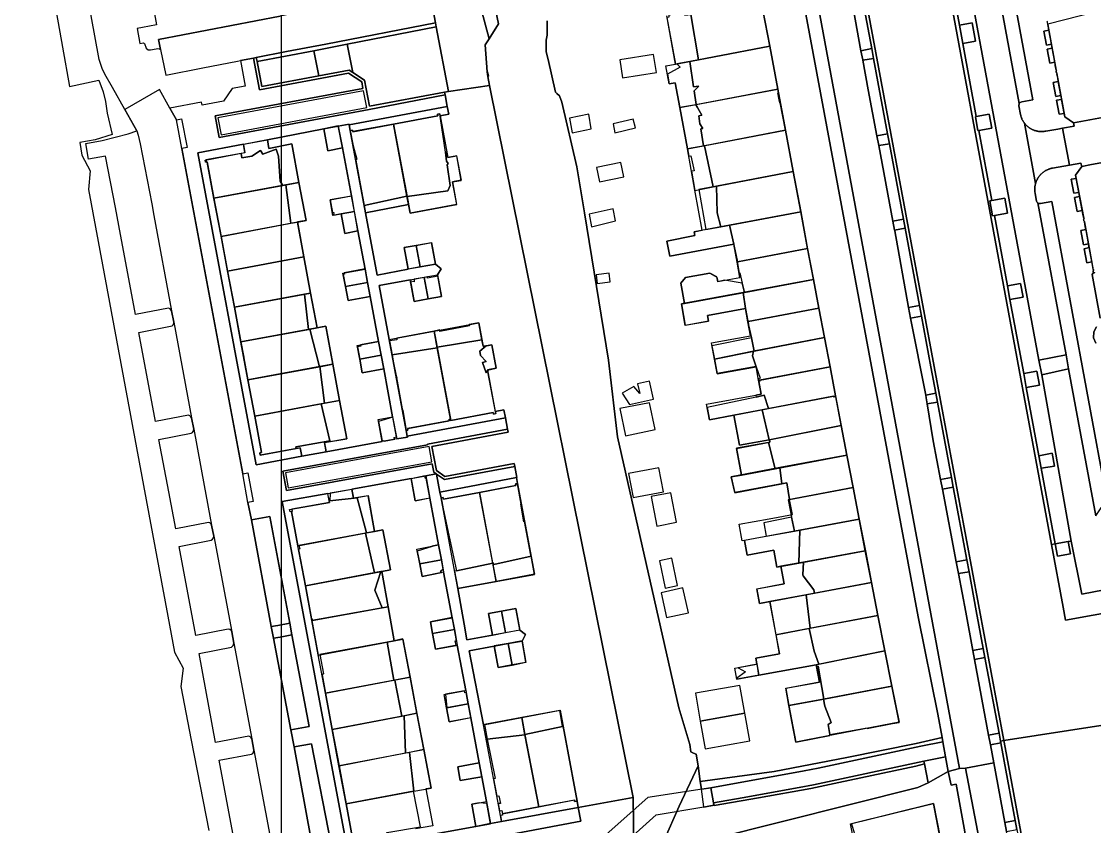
# Model space of a CAD drawing. Header units: metres. Extents: x -62 to 637, y -499 to 559.
# Drawn here: x -35.8 to 112.2, y 35.6 to 146.6 of the extents above; entities that cross this region are included whole.
import ezdxf

# ---------------------------------------------------------------- set-up
doc = ezdxf.new("R2010")
doc.units = ezdxf.units.M

msp = doc.modelspace()

# ---------------------------------------------------------------- linework, layer by layer
at = {"color": 7}
msp.add_lwpolyline([(0, 0), (519, 0), (519, 299), (0, 299)], close=True, dxfattribs=at)
at = {"layer": 'building_2', "color": 1}
for points in [[(55.67, 147.44), (56.48, 147.53), (57.57, 141.28), (67.37, 143.16), (66.12, 149.81), (55.62, 147.81), (55.67, 147.44)], [(56.48, 147.53), (55.67, 147.44), (55.62, 147.81), (53.45, 147.41), (53.48, 147.16), (53.2, 147.12), (54.37, 140.69), (57.57, 141.28), (56.48, 147.53)], [(57.58, 137.66), (56.96, 137), (57.25, 135.12), (68.48, 137.25), (67.37, 143.16), (56.34, 141.06), (56.88, 137.53), (57.58, 137.66)], [(46.7, 141.28), (47.09, 138.78), (51.76, 139.53), (51.36, 142), (46.7, 141.28)], [(56.96, 137), (57.58, 137.66), (56.88, 137.53), (56.34, 141.06), (54.55, 140.72), (55.04, 140.25), (53.26, 139.28), (53.5, 137.97), (54.35, 138.12), (54.98, 134.69), (57.25, 135.12), (56.96, 137)], [(57.44, 134.62), (58.03, 133.66), (57.59, 133.56), (57.75, 132.47), (58.14, 131.81), (57.86, 131.78), (58.22, 129.41), (69.54, 131.56), (68.83, 135.34), (68.75, 135.34), (68.66, 135.75), (68.48, 136.72), (68.57, 136.72), (68.48, 137.25), (57.16, 135.09), (57.41, 134.69), (57.44, 134.62)], [(58.03, 133.66), (57.44, 134.62), (57.41, 134.69), (57.16, 135.09), (54.98, 134.69), (56.02, 129), (58.22, 129.41), (57.86, 131.78), (58.14, 131.81), (57.75, 132.47), (57.59, 133.56), (58.03, 133.66)], [(22.89, 126.81), (23.05, 126.97), (22.82, 127.31), (22.65, 128.53), (21.99, 133.19), (21.87, 133.84), (21.56, 133.78), (21.61, 133.56), (15.51, 132.41), (17.36, 122.41), (22.97, 123.22), (23.29, 123.97), (22.89, 126.81)], [(40.12, 131.22), (42.77, 131.75), (42.44, 133.78), (39.77, 133.25), (40.12, 131.22)], [(8.45, 129.12), (7.88, 132.16), (5.89, 131.78), (6.45, 128.75), (8.45, 129.12)], [(10.41, 127.59), (10.28, 127.44), (11.45, 121.19), (17.34, 122.5), (15.51, 132.41), (9.87, 131.38), (9.83, 131.59), (9.52, 131.53), (9.91, 129.44), (10.41, 127.59)], [(46.03, 131.19), (48.88, 131.88), (48.56, 133.09), (45.77, 132.44), (46.03, 131.19)], [(1.45, 129.69), (-1.69, 129.06), (-1.91, 130.25), (-5.22, 129.62), (-5.03, 128.47), (-5.54, 128.38), (-5.42, 127.75), (-4.07, 127.97), (-2.84, 128.78), (-2.52, 128.28), (-0.7, 128.97), (-0.39, 128), (-0.12, 124.53), (0.24, 123.97), (2.45, 124.38), (1.45, 129.69)], [(58.38, 129.44), (59.59, 123.78), (70.61, 125.88), (69.54, 131.56), (58.38, 129.44)], [(0.24, 123.97), (-0.12, 124.53), (-0.39, 128), (-0.7, 128.97), (-2.52, 128.28), (-2.84, 128.78), (-4.07, 127.97), (-5.42, 127.75), (-5.54, 128.38), (-10.41, 127.47), (-10.31, 127.16), (-10.21, 127.19), (-9.27, 122.19), (0.24, 123.97)], [(56.94, 125.97), (56.58, 125.91), (57.05, 123.28), (59.59, 123.78), (58.38, 129.44), (56.02, 129), (56.2, 127.97), (56.48, 128.03), (56.94, 125.97)], [(24.2, 121.31), (23.61, 124.44), (24.82, 124.66), (24.2, 128.03), (22.99, 127.81), (22.84, 128.56), (22.65, 128.53), (22.82, 127.31), (23.05, 126.97), (22.89, 126.81), (23.29, 123.97), (22.97, 123.22), (17.36, 122.41), (17.78, 120.12), (24.2, 121.31)], [(43.9, 124.47), (47.23, 125.16), (46.82, 127.12), (43.5, 126.44), (43.9, 124.47)], [(60.11, 120.16), (60.62, 118.25), (71.65, 120.34), (70.61, 125.88), (60.02, 123.84), (60.11, 120.16)], [(1.34, 118.75), (2.23, 118.91), (3.44, 119.12), (2.45, 124.38), (0.63, 124.03), (1.34, 118.75)], [(-8.29, 116.94), (1.34, 118.75), (0.63, 124.03), (-9.27, 122.19), (-8.29, 116.94)], [(60.62, 118.25), (60.11, 120.16), (60.02, 123.84), (57.59, 123.41), (58.55, 117.88), (60.62, 118.25)], [(7.26, 120.22), (7.23, 119.84), (10.09, 120.38), (9.68, 122.5), (6.74, 121.97), (7.07, 120.22), (7.26, 120.22)], [(17.34, 122.5), (11.45, 121.19), (11.63, 120.19), (17.56, 121.31), (17.34, 122.5)], [(10.09, 120.38), (8.27, 120.03), (8.77, 117.34), (10.59, 117.69), (10.09, 120.38)], [(42.8, 118.25), (46.09, 119.09), (45.77, 120.75), (42.49, 120), (42.8, 118.25)], [(62.48, 115.59), (62.95, 113.41), (72.6, 115.25), (71.65, 120.34), (61.83, 118.5), (62.42, 115.88), (62.48, 115.59)], [(-7.4, 112.16), (3.12, 114.12), (2.23, 118.91), (-8.29, 116.94), (-7.4, 112.16)], [(61.83, 118.5), (56.94, 117.56), (57.03, 117.06), (53.19, 116.28), (53.61, 114.22), (62.42, 115.88), (61.83, 118.5)], [(18.6, 115.69), (16.97, 115.38), (17.52, 112.44), (19.15, 112.72), (18.6, 115.69)], [(21.27, 113.12), (20.73, 116.06), (18.6, 115.69), (19.15, 112.72), (21.27, 113.12)], [(3.12, 114.12), (-7.4, 112.16), (-6.46, 107.16), (4.05, 109.12), (3.12, 114.12)], [(63.59, 110.5), (63.88, 109.22), (73.41, 110.97), (72.6, 115.25), (62.94, 113.41), (62.95, 113.31), (62.96, 113.25), (62.91, 113.22), (63.15, 111.88), (63.27, 111.91), (63.59, 110.5)], [(8.86, 110.03), (11.91, 110.59), (11.57, 112.44), (8.7, 111.91), (8.73, 111.72), (8.54, 111.69), (8.86, 110.03)], [(18.36, 111.03), (18.34, 110.66), (17.82, 110.78), (18.34, 107.97), (20.27, 108.31), (19.73, 111.28), (18.36, 111.03)], [(22.1, 108.66), (21.59, 111.44), (20.19, 111.19), (20.17, 111.38), (19.73, 111.28), (20.27, 108.31), (22.1, 108.66)], [(45.39, 110.69), (45.22, 111.88), (43.42, 111.62), (43.59, 110.44), (45.39, 110.69)], [(63.88, 109.22), (63.59, 110.5), (61.15, 110.88), (60.2, 110.69), (60.09, 111.34), (59.11, 111.88), (55.75, 111.25), (55.12, 110.5), (55.64, 107.69), (63.88, 109.22)], [(11.91, 110.59), (8.86, 110.03), (9.23, 108.09), (12.27, 108.66), (11.91, 110.59)], [(64.38, 105.19), (74.16, 107.03), (73.41, 110.97), (63.72, 109.19), (64.04, 107), (64.37, 105.28), (64.38, 105.19)], [(-5.56, 102.38), (3.77, 104.12), (3.2, 108.97), (-6.46, 107.16), (-5.56, 102.38)], [(3.77, 104.12), (4.95, 104.34), (4.05, 109.12), (3.2, 108.97), (3.77, 104.12)], [(63.72, 109.19), (55.2, 107.62), (55.73, 104.69), (58.94, 105.25), (58.79, 106.03), (64.04, 107), (63.72, 109.19)], [(64.45, 104.75), (64.84, 102.97), (65.24, 101.09), (74.92, 103), (74.16, 107.03), (64.38, 105.19), (64.45, 104.75)], [(3.94, 104.16), (-5.56, 102.38), (-5.21, 100.5), (-5.13, 100.34), (-5.15, 100.19), (-4.59, 97.16), (5.29, 98.97), (3.94, 104.16)], [(5.29, 98.97), (7.12, 99.31), (6.15, 104.56), (3.94, 104.16), (5.29, 98.97)], [(15.95, 102.91), (15.96, 102.69), (14.94, 102.53), (15.3, 100.62), (21.51, 101.56), (21.08, 103.88), (15.95, 102.91)], [(21.08, 103.88), (21.49, 101.66), (27.69, 102.69), (27.26, 105.03), (25.93, 104.78), (25.98, 104.59), (21.9, 103.84), (21.89, 104.03), (21.08, 103.88)], [(10.83, 100), (13.78, 100.56), (13.43, 102.44), (10.92, 101.97), (10.97, 101.78), (10.52, 101.72), (10.83, 100)], [(21.49, 101.66), (23.38, 91.56), (29.23, 92.66), (29.27, 92.44), (29.59, 92.5), (28.47, 98.5), (28.27, 98.12), (27.76, 99.56), (28.25, 99.69), (27.48, 100.5), (27.39, 101.12), (28.26, 101.84), (27.86, 101.78), (27.69, 102.69), (21.49, 101.66)], [(64.84, 102.97), (59.41, 101.84), (59.74, 100.03), (65.24, 101.09), (64.84, 102.97)], [(66.05, 97.38), (65.81, 97.28), (65.84, 97.09), (75.69, 98.97), (74.92, 103), (65.13, 101.09), (64.99, 100.47), (65.51, 98.97), (66.05, 97.38)], [(15.3, 100.62), (15.46, 99.72), (15.84, 97.69), (15.96, 97.5), (15.88, 97.47), (16.68, 93.16), (16.76, 93), (17.23, 90.19), (17.48, 90.22), (17.45, 90.44), (23.18, 91.53), (23.16, 91.72), (23.35, 91.75), (21.51, 101.56), (15.3, 100.62)], [(28.26, 101.84), (27.39, 101.12), (27.48, 100.5), (28.25, 99.69), (27.76, 99.56), (28.27, 98.12), (28.47, 98.5), (29.66, 98.75), (29.06, 102), (28.26, 101.84)], [(64.99, 100.47), (65.13, 101.09), (59.74, 100.03), (60.11, 98), (65.51, 98.97), (64.99, 100.47)], [(5.97, 93.94), (8.05, 94.31), (7.12, 99.31), (5.34, 99), (5.97, 93.94)], [(13.78, 100.56), (10.83, 100), (11.18, 98.12), (14.14, 98.66), (13.78, 100.56)], [(5.34, 99), (-4.59, 97.16), (-3.65, 92.16), (5.97, 93.94), (5.34, 99)], [(65.98, 97.12), (66.02, 96.97), (65.88, 96.91), (66.19, 95.19), (65.44, 95.03), (65.49, 94.78), (66.62, 95.03), (67.2, 93.19), (76.45, 94.94), (75.69, 98.97), (65.98, 97.12)], [(49.48, 95.28), (48.61, 96.25), (47.02, 95.31), (48.02, 93.78), (51.33, 94.5), (50.78, 96.97), (49.12, 96.59), (49.48, 95.28)], [(65.49, 94.78), (58.74, 93.34), (59.05, 91.66), (62.43, 92.28), (67.2, 93.19), (66.62, 95.03), (65.49, 94.78)], [(76.17, 94.91), (66.34, 93.03), (67.3, 88.91), (77.23, 90.88), (76.48, 94.81), (76.26, 94.78), (76.17, 94.91)], [(2.59, 88.03), (6.72, 88.75), (5.53, 93.84), (-3.65, 92.16), (-2.7, 87.12), (-2.94, 87.09), (-2.88, 86.78), (2.08, 87.69), (2.03, 87.91), (2.59, 88.03)], [(6.72, 88.75), (2.59, 88.03), (2.03, 87.91), (2.08, 87.69), (2.6, 87.78), (2.83, 86.62), (6.18, 87.25), (5.96, 88.5), (9.03, 89.03), (8.05, 94.31), (5.53, 93.84), (6.72, 88.75)], [(46.71, 93.19), (47.47, 89.44), (51.57, 90.31), (50.77, 94), (46.71, 93.19)], [(14.16, 88.81), (14.19, 88.69), (15.65, 88.97), (15.58, 89.19), (15.89, 89.28), (15.38, 92), (13.42, 91.41), (13.91, 88.75), (14.16, 88.81)], [(66.34, 93.03), (62.43, 92.28), (63.19, 88.16), (67.3, 88.91), (66.34, 93.03)], [(68.11, 84.91), (77.99, 86.78), (77.23, 90.88), (67.34, 88.91), (67.4, 88.56), (67.19, 88.53), (68.11, 84.91)], [(63.48, 84.03), (68.11, 84.91), (67.19, 88.53), (62.8, 87.72), (63.48, 84.03)], [(78.86, 82.31), (77.99, 86.78), (68.78, 85.06), (69.05, 82.81), (69.71, 82.94), (70.12, 80.66), (78.86, 82.31)], [(52.1, 85.03), (47.91, 84.25), (48.54, 80.94), (52.73, 81.72), (52.1, 85.03)], [(62.56, 81.59), (69.05, 82.81), (68.78, 85.06), (62.04, 83.78), (62.56, 81.59)], [(20, 83.59), (19.86, 83.59), (19.84, 83.91), (17.91, 83.53), (18.48, 80.47), (20.51, 80.88), (20, 83.59)], [(6.73, 80.47), (10.5, 80.88), (11.76, 76.06), (12.88, 76.25), (12, 81.19), (9.98, 80.84), (9.76, 82.06), (6.77, 81.53), (6.73, 80.47)], [(22.32, 79.38), (24.17, 70.81), (29.18, 71.88), (27.34, 81.62), (22.39, 80.72), (22.34, 80.94), (22.04, 80.88), (22.32, 79.38)], [(29.23, 71.94), (29.33, 71.72), (34.46, 72.84), (34.43, 73), (33.57, 77.62), (33.47, 77.59), (33.04, 80.03), (33.11, 80.03), (32.59, 82.84), (32.32, 82.81), (32.37, 82.59), (27.34, 81.62), (29.16, 71.94), (29.23, 71.94)], [(54.51, 77.53), (53.73, 81.59), (51.04, 81.06), (51.82, 77), (54.51, 77.53)], [(69.92, 80.62), (70.39, 78.25), (70.77, 76.31), (79.71, 77.97), (78.86, 82.31), (69.92, 80.62)], [(10.5, 80.88), (6.73, 80.47), (6.6, 80.44), (6.64, 80.25), (1.47, 79.34), (1.53, 79.03), (1.44, 79), (2.31, 74.28), (11.76, 76.06), (10.5, 80.88)], [(70.39, 78.25), (66.55, 77.47), (66.89, 75.59), (70.77, 76.31), (70.39, 78.25)], [(80.55, 73.59), (79.71, 77.97), (71.53, 76.44), (71.38, 71.91), (80.55, 73.59)], [(2.43, 74.31), (2.55, 73.84), (2.41, 73.78), (3.34, 68.78), (12.87, 70.56), (11.63, 76.03), (2.43, 74.31)], [(12.87, 70.56), (13.87, 70.75), (15.06, 70.97), (14.03, 76.47), (11.63, 76.03), (12.87, 70.56)], [(71.38, 71.91), (71.53, 76.44), (63.89, 75.03), (64.26, 73), (67.92, 73.66), (68.34, 71.34), (71.38, 71.91)], [(20.8, 74.19), (18.76, 73.53), (19.11, 71.78), (22.09, 72.34), (21.7, 74.41), (20.78, 74.25), (20.8, 74.19)], [(29.33, 71.72), (29.23, 71.94), (29.16, 71.94), (29.64, 69.38), (34.93, 70.34), (34.46, 72.84), (29.33, 71.72)], [(53.86, 72.59), (52.16, 72.22), (52.95, 68.44), (54.66, 68.81), (53.86, 72.59)], [(72.05, 72.03), (71.95, 70.28), (71.95, 70.22), (71.98, 70.16), (73.45, 68.22), (73.54, 67.75), (81.41, 69.22), (80.55, 73.59), (72.05, 72.03)], [(19.11, 71.78), (19.45, 70.06), (22.11, 70.59), (21.98, 70.84), (22.33, 71.06), (22.09, 72.34), (19.11, 71.78)], [(24.17, 70.81), (23.91, 70.78), (24.35, 68.41), (29.64, 69.38), (29.18, 71.88), (24.17, 70.81)], [(72.05, 72.03), (68.91, 71.47), (69.35, 69.03), (65.6, 68.31), (65.98, 66.31), (73.54, 67.75), (73.45, 68.22), (71.98, 70.16), (71.95, 70.22), (71.95, 70.28), (72.05, 72.03)], [(13.76, 70.72), (3.34, 68.78), (4.2, 64.22), (4.25, 64.22), (4.29, 64), (13.92, 65.72), (12.93, 68.16), (13.76, 70.72)], [(13.87, 70.75), (13.76, 70.72), (12.93, 68.16), (13.92, 65.72), (14.73, 65.88), (13.87, 70.75)], [(53.15, 64.38), (56.16, 65.03), (55.41, 68.47), (52.4, 67.81), (53.15, 64.38)], [(72.95, 62.91), (82.29, 64.69), (81.41, 69.22), (72.38, 67.53), (72.95, 62.91)], [(68.23, 62.03), (72.95, 62.91), (72.38, 67.53), (67.38, 66.59), (68.23, 62.03)], [(14.73, 65.88), (4.23, 64), (5.12, 59.22), (15.57, 61.19), (14.73, 65.88)], [(30.38, 65.28), (28.58, 64.97), (29.12, 61.97), (30.94, 62.31), (30.38, 65.28)], [(30.94, 62.31), (32.92, 62.69), (32.38, 65.66), (30.38, 65.28), (30.94, 62.31)], [(23.88, 62.75), (23.58, 64.38), (20.59, 63.81), (20.88, 62.19), (23.88, 62.75)], [(73.48, 59.75), (74.14, 57.97), (83.26, 59.78), (82.29, 64.69), (72.8, 62.88), (73.48, 59.75)], [(20.88, 62.19), (21.28, 60.03), (24.14, 60.56), (24.01, 61.16), (24.16, 61.19), (23.88, 62.75), (20.88, 62.19)], [(74.14, 57.97), (73.48, 59.75), (72.8, 62.88), (68.23, 62.03), (68.73, 59.38), (65.46, 58.78), (65.89, 56.44), (73.79, 57.88), (74.14, 57.97)], [(15.55, 55.78), (14.62, 61), (5.32, 59.28), (5.85, 56.62), (5.63, 56.5), (6.1, 53.97), (15.55, 55.78)], [(14.62, 61), (15.55, 55.78), (17.77, 56.19), (16.78, 61.44), (15.57, 61.19), (14.62, 61)], [(29.92, 57.5), (31.85, 57.84), (31.31, 60.81), (29.38, 60.47), (29.92, 57.5)], [(31.85, 57.84), (33.75, 58.22), (33.21, 61.16), (31.31, 60.81), (31.85, 57.84)], [(74.07, 57.69), (74.83, 53.16), (84.21, 54.94), (83.26, 59.78), (73.79, 57.88), (73.84, 57.62), (74.07, 57.69)], [(64.02, 56.91), (62.8, 55.97), (62.82, 55.88), (65.89, 56.44), (65.62, 57.97), (63.04, 57.47), (64.02, 56.91)], [(74.83, 53.16), (74.07, 57.69), (73.84, 57.62), (74.23, 55.5), (69.59, 54.62), (70.02, 52.25), (74.83, 53.16)], [(6.1, 53.97), (7.04, 48.97), (16.62, 50.78), (15.65, 55.78), (6.1, 53.97)], [(16.62, 50.78), (18.71, 51.19), (17.77, 56.19), (15.65, 55.78), (16.62, 50.78)], [(57.12, 53.97), (57.8, 50.12), (63.95, 51.22), (63.24, 55.03), (57.12, 53.97)], [(80.8, 49.19), (80.81, 49.09), (84.3, 49.78), (85.2, 49.94), (84.21, 54.94), (74.8, 53.16), (74.98, 52.19), (75.84, 49.91), (75.41, 49.66), (75.65, 48.28), (80.8, 49.19)], [(25.34, 54.03), (25.28, 54.31), (22.66, 53.84), (22.83, 51.94), (25.8, 52.5), (25.51, 54.06), (25.34, 54.03)], [(25.8, 52.5), (22.8, 51.94), (23.16, 50.03), (26.16, 50.59), (25.8, 52.5)], [(75.65, 48.28), (75.41, 49.66), (75.84, 49.91), (74.98, 52.19), (74.8, 53.16), (70.02, 52.25), (70.95, 47.22), (75.68, 48.12), (75.65, 48.28)], [(7.98, 43.97), (17.15, 45.72), (16.95, 50.84), (7.04, 48.97), (7.98, 43.97)], [(17.15, 45.72), (19.66, 46.19), (18.71, 51.19), (16.95, 50.84), (17.15, 45.72)], [(28.42, 47.62), (33.62, 48.22), (33.17, 50.59), (28.02, 49.66), (28.42, 47.62)], [(33.61, 48.28), (38.78, 49.38), (38.41, 51.59), (33.17, 50.59), (33.61, 48.28)], [(58.48, 46.28), (64.64, 47.41), (63.95, 51.22), (57.8, 50.12), (58.48, 46.28)], [(38.78, 49.38), (33.61, 48.28), (35.51, 38.31), (40.43, 39.25), (40.48, 39.03), (40.8, 39.09), (38.88, 49.41), (38.78, 49.38)], [(30.02, 39.81), (30.23, 38.75), (29.92, 38.75), (30.11, 37.75), (30.42, 37.78), (30.52, 37.34), (35.51, 38.31), (33.62, 48.22), (28.42, 47.62), (29.52, 42.22), (29.28, 42.16), (29.73, 39.75), (30.02, 39.81)], [(18.31, 40.44), (20.66, 40.88), (19.66, 46.19), (17.7, 45.81), (18.31, 40.44)], [(8.96, 38.72), (18.31, 40.44), (17.7, 45.81), (7.98, 43.97), (8.96, 38.72)], [(27.32, 44.34), (24.37, 43.81), (24.7, 41.94), (27.67, 42.44), (27.32, 44.34)], [(14.59, 34.75), (19.23, 35.56), (18.24, 40.44), (8.96, 38.72), (9.84, 33.97), (9.66, 33.91), (9.71, 33.62), (14.63, 34.53), (14.59, 34.75)], [(28.36, 38.75), (27.32, 38.84), (26.31, 38.66), (26.86, 35.59), (28.87, 35.97), (28.36, 38.75)], [(90.09, 34.47), (90.12, 34.53), (90.74, 34.69), (89.95, 38.75), (78.63, 35.97), (80.02, 31.38), (89.04, 33.75), (90.66, 34.03), (90.09, 34.47)]]:
    msp.add_lwpolyline(points, close=True, dxfattribs=at)
for points in [[(112.41, 147.88), (105.71, 146.19), (105.8, 145.66), (106.87, 139.84), (106.92, 139.81), (106.87, 139.72), (106.85, 139.66), (106.88, 139.56), (106.93, 139.47), (107.01, 139.44), (106.97, 139.38), (108.06, 133.41), (109.28, 132.59), (115.47, 133.72)], [(116.59, 127.72), (111.76, 126.84), (110.4, 126.56), (109.56, 125.38), (110.67, 119.44), (110.73, 119.38), (110.67, 119.31), (110.65, 119.22), (110.66, 119.12), (110.73, 119.03), (110.8, 119), (110.77, 118.94), (111.42, 115.38), (111.98, 112.34), (112.05, 112.31), (112, 112.25), (111.97, 112.19), (111.97, 112.09), (111.98, 112.03), (112.03, 111.97), (112.11, 111.94), (112.2, 111.91)]]:
    msp.add_lwpolyline(points, dxfattribs=at)
at = {"layer": 'road_0', "color": 8}
for points in [[(-35.82, 247.93), (-17.19, 146.08), (-19.14, 145.71), (-19.87, 145.57), (-19.5, 143.51), (-18.98, 143.61), (-18.84, 143.52), (-18.64, 142.89), (-18.35, 142.64), (-18.03, 142.63), (-17.23, 142.81), (-16.99, 142.82), (-16.78, 142.79), (-16.65, 142.69), (-16.92, 144.09), (-0.16, 147.31)], [(88.95, 215.39), (103.67, 135.75), (102.14, 135.49), (101.91, 135.39), (101.79, 135.24), (101.74, 134.91), (101.96, 133.73), (101.96, 133.69), (101.98, 133.65), (101.99, 133.61), (101.99, 133.57), (102.02, 133.49), (102.04, 133.41), (102.06, 133.37), (102.07, 133.33), (102.09, 133.29), (102.1, 133.25), (102.12, 133.21), (102.13, 133.17), (102.15, 133.14), (102.16, 133.1), (102.2, 133.02), (102.24, 132.95), (102.26, 132.91), (102.28, 132.87), (102.3, 132.84), (102.32, 132.8), (102.37, 132.73), (102.41, 132.66), (102.44, 132.62), (102.46, 132.59), (102.49, 132.56), (102.51, 132.52), (102.55, 132.48), (102.59, 132.43), (102.62, 132.39), (102.66, 132.34), (102.7, 132.3), (102.74, 132.26), (102.79, 132.22), (102.83, 132.18), (102.87, 132.14), (102.92, 132.1), (102.96, 132.06), (103.01, 132.02), (103.05, 131.99), (103.1, 131.95), (103.15, 131.92), (103.2, 131.89), (103.24, 131.85), (103.32, 131.81), (103.38, 131.77), (103.45, 131.73), (103.51, 131.7), (103.58, 131.67), (103.65, 131.64), (103.72, 131.61), (103.78, 131.58), (103.85, 131.55), (103.92, 131.53), (103.99, 131.51), (104.07, 131.49), (104.14, 131.47), (104.2, 131.46), (104.28, 131.44), (104.35, 131.42), (104.43, 131.41), (104.5, 131.41), (104.57, 131.4), (104.63, 131.39), (104.72, 131.39), (104.8, 131.39), (104.87, 131.39), (104.93, 131.39), (105.02, 131.39), (105.09, 131.4), (105.16, 131.4), (105.22, 131.41), (105.31, 131.42), (105.37, 131.43), (105.46, 131.45), (107.1, 131.73), (107.74, 131.84), (109.35, 132.13), (109.28, 132.58), (108.06, 133.42), (107.98, 133.88), (107.3, 133.76), (106.94, 135.69), (107.62, 135.82), (107.6, 135.95), (107.52, 136.36), (106.84, 136.23), (106.48, 138.17), (107.16, 138.3), (107.08, 138.74), (106.97, 139.36), (107.01, 139.42), (106.93, 139.47), (106.87, 139.55), (106.85, 139.64), (106.87, 139.73), (106.92, 139.81), (106.87, 139.86), (106.75, 140.48), (106.72, 140.64), (106.67, 140.93), (105.99, 140.81), (105.63, 142.74), (106.31, 142.87), (106.23, 143.32), (106.21, 143.42), (105.52, 143.3), (105.16, 145.24), (105.85, 145.36), (105.8, 145.67), (105.76, 145.85), (105.66, 146.45), (105.7, 146.51), (105.59, 146.6)], [(89.3, 181.82), (104.49, 99.88), (108.23, 100.62), (104.36, 121.54), (104.32, 121.57), (104.29, 121.6), (104.25, 121.64), (104.22, 121.68), (104.18, 121.79), (103.97, 122.84), (103.96, 122.93), (103.94, 123.02), (103.94, 123.06), (103.93, 123.1), (103.93, 123.15), (103.93, 123.19), (103.92, 123.23), (103.92, 123.28), (103.92, 123.32), (103.92, 123.37), (103.92, 123.41), (103.92, 123.45), (103.92, 123.5), (103.92, 123.54), (103.92, 123.59), (103.93, 123.63), (103.93, 123.67), (103.93, 123.72), (103.94, 123.76), (103.95, 123.8), (103.95, 123.85), (103.96, 123.89), (103.98, 123.98), (103.99, 124.06), (104, 124.11), (104.01, 124.15), (104.02, 124.19), (104.04, 124.23), (102.51, 132.52), (102.49, 132.56), (102.46, 132.59), (102.44, 132.62), (102.41, 132.66), (102.37, 132.73), (102.32, 132.8), (102.3, 132.84), (102.28, 132.87), (102.26, 132.91), (102.24, 132.95), (102.2, 133.02), (102.16, 133.1), (102.15, 133.14), (102.13, 133.17), (102.12, 133.21), (102.1, 133.25), (102.09, 133.29), (102.07, 133.33), (102.06, 133.37), (102.04, 133.41), (102.02, 133.49), (101.99, 133.57), (101.99, 133.61), (101.98, 133.65), (101.96, 133.69), (101.96, 133.73), (101.74, 134.91), (101.79, 135.24), (93.02, 182.58)], [(90.35, 163.26), (93.54, 146.03), (95.3, 146.38), (95.77, 143.86), (94, 143.52), (95.86, 133.45), (97.64, 133.76), (97.98, 131.85), (96.21, 131.54), (98, 121.87), (99.79, 122.19), (100.17, 120.13), (98.38, 119.81), (100.15, 110.1), (101.97, 110.43), (102.33, 108.56), (100.49, 108.23), (102.41, 98.02), (104.21, 98.36), (104.56, 96.41), (102.75, 96.09), (104.5, 86.7), (106.3, 87.05), (106.63, 85.28), (104.8, 84.98), (106.72, 74.57), (108.55, 74.87), (108.95, 74.94), (104.9, 97.87), (104.49, 99.88), (89.3, 181.82)], [(74.28, 147.47), (93.55, 43.6), (94.37, 43.65), (98.27, 44.36), (97.81, 46.84), (97.56, 48.16), (95.62, 58.6), (95.39, 59.84), (94.4, 65.14), (93.41, 70.45), (93.07, 72.05), (91.2, 82.08), (90.94, 83.41), (89.92, 88.77), (89.09, 93.85), (88.95, 94.67), (88.88, 95.05), (86.78, 105.68), (86.78, 105.68), (86.51, 107.15), (84.62, 117.68), (84.6, 117.78), (84.36, 119.05), (82.4, 129.47), (82.15, 130.79), (80.95, 137.14), (80.23, 141.21), (80.22, 141.25), (79.95, 142.52), (78.92, 148.15)], [(9.14, 32.33), (0.14, 80.37), (6.43, 81.48), (9.76, 82.08), (17.91, 83.54), (19.93, 83.92), (21.37, 84.19), (21.06, 84.41), (20.83, 85.57), (0.71, 81.92), (0.25, 84.59), (20.2, 88.22), (20.2, 88.27), (31.22, 90.36), (31.22, 90.36), (30.95, 91.92), (17.38, 89.4), (17.41, 89.27), (15.94, 89.01), (13.94, 88.65), (6.18, 87.25), (2.83, 86.63), (-3.44, 85.42), (-11.49, 128.46), (-5.22, 129.64), (-1.91, 130.25), (5.89, 131.78), (7.88, 132.15), (9.36, 132.42), (9.38, 132.3), (22.9, 134.84), (22.62, 136.43), (12.15, 134.42), (-8.53, 130.58), (-9.09, 133.53), (11.28, 137.34), (11.13, 138.25), (9.29, 139.42), (-3, 137.12), (-3.84, 141.51), (-5.6, 141.17), (-4.95, 137.65), (-6.77, 137.34), (-7.96, 135.59), (-10.9, 135.02), (-10.99, 135.45), (-15.37, 134.62), (-14.45, 133.01), (-13.74, 133.14), (-12.98, 129.21), (-13.71, 129.05), (-5.31, 84.18), (-4.59, 84.34), (-3.85, 80.39), (-4.58, 80.26), (-4.11, 77.85), (-1.57, 78.31), (1.17, 63.61), (1.47, 62.01), (3.88, 49.38), (1.31, 48.91), (1.77, 46.55), (4.2, 46.97), (6.88, 33.09)], [(4.13, 33.73), (1.77, 46.55), (1.31, 48.91), (-1.06, 61.55), (-1.36, 63.14), (-4.11, 77.85), (-4.58, 80.26), (-5.31, 84.18), (-13.71, 129.05), (-13.71, 129.05), (-14.45, 133.01), (-15.37, 134.62), (-16.79, 137.16), (-21.58, 134.43), (-19.92, 131.48), (-19.7, 130.89), (-19.43, 129.67), (-17.86, 121.41), (-17.57, 119.82), (-15.12, 106.68), (-14.8, 105.1), (-12.35, 91.91), (-12.06, 90.35), (-10.62, 82.61), (-9.59, 77.14), (-9.28, 75.59), (-6.8, 62.41), (-6.51, 60.86), (-4.05, 47.66), (-3.75, 46.09), (-1.29, 32.93)], [(112.94, 105.66), (111.83, 111.67), (112.03, 111.97), (111.99, 112.03), (111.97, 112.1), (111.97, 112.18), (112, 112.25), (112.04, 112.31), (111.99, 112.35), (111.87, 112.98), (111.78, 113.43), (111.09, 113.3), (110.73, 115.24), (111.42, 115.38), (111.42, 115.38), (111.4, 115.5), (111.32, 115.92), (110.64, 115.79), (110.28, 117.73), (110.97, 117.87), (110.88, 118.32), (110.77, 118.93), (110.81, 118.99), (110.72, 119.03), (110.67, 119.11), (110.65, 119.21), (110.67, 119.3), (110.73, 119.37), (110.67, 119.42), (110.57, 119.93), (110.47, 120.51), (109.78, 120.38), (109.42, 122.31), (110.1, 122.45), (110, 122.99), (109.32, 122.87), (108.96, 124.8), (109.64, 124.93), (109.56, 125.37), (110.4, 126.57), (110.29, 127.02), (108.7, 126.73), (106.38, 126.35), (106.33, 126.34), (106.24, 126.32), (106.18, 126.31), (106.1, 126.28), (106.02, 126.26), (105.95, 126.24), (105.9, 126.22), (105.82, 126.19), (105.75, 126.16), (105.68, 126.13), (105.61, 126.1), (105.55, 126.07), (105.48, 126.03), (105.42, 126), (105.37, 125.97), (105.29, 125.92), (105.24, 125.89), (105.17, 125.84), (105.11, 125.79), (105.05, 125.75), (104.99, 125.7), (104.94, 125.65), (104.88, 125.6), (104.83, 125.55), (104.77, 125.5), (104.72, 125.45), (104.67, 125.39), (104.62, 125.33), (104.59, 125.29), (104.53, 125.22), (104.49, 125.16), (104.45, 125.1), (104.41, 125.05), (104.38, 125), (104.35, 124.95), (104.32, 124.9), (104.29, 124.84), (104.26, 124.79), (104.23, 124.74), (104.21, 124.68), (104.18, 124.63), (104.16, 124.57), (104.13, 124.52), (104.11, 124.46), (104.09, 124.41), (104.07, 124.35), (104.05, 124.29), (104.04, 124.23), (104.02, 124.19), (104.01, 124.15), (104, 124.11), (103.99, 124.06), (103.98, 123.98), (103.96, 123.89), (103.95, 123.85), (103.95, 123.8), (103.94, 123.76), (103.93, 123.72), (103.93, 123.67), (103.93, 123.63), (103.92, 123.59), (103.92, 123.54), (103.92, 123.5), (103.92, 123.45), (103.92, 123.41), (103.92, 123.37), (103.92, 123.32), (103.92, 123.28), (103.92, 123.23), (103.93, 123.19), (103.93, 123.15), (103.93, 123.1), (103.94, 123.06), (103.94, 123.02), (103.96, 122.93), (103.97, 122.84), (104.18, 121.79), (104.22, 121.68), (104.25, 121.64), (104.29, 121.6), (104.32, 121.57), (104.36, 121.54), (104.4, 121.51), (104.45, 121.49), (104.49, 121.47), (104.54, 121.46), (104.6, 121.46), (104.67, 121.46), (104.71, 121.46), (106.26, 121.75), (113.87, 80.65)], [(112.19, 111.91), (112.11, 111.93), (112.03, 111.97), (112.03, 111.97), (111.83, 111.67), (112.94, 105.66)], [(112.35, 102.2), (112.03, 102.95), (112.05, 103.76), (112.43, 104.47)], [(112.43, 104.47), (112.05, 103.76), (112.03, 102.95), (112.35, 102.2)], [(112.32, 78.41), (108.59, 98.66), (108.59, 98.66), (104.9, 97.87), (108.95, 74.94), (110.43, 67.63), (116.33, 68.74)], [(116.33, 68.74), (110.43, 67.63), (108.95, 74.94), (108.55, 74.87), (108.85, 73.17), (107.04, 72.86), (106.72, 74.57), (106.22, 74.48), (107.82, 65.82), (108.15, 64.01), (115.77, 65.42)], [(100.66, 10.78), (94.37, 43.65), (94.37, 43.65), (93.55, 43.6), (92, 43.15), (92.37, 41.29), (93.1, 41.44), (100.1, 2.68)], [(30.83, 34.33), (41.33, 36.31), (40.97, 38.19), (30.39, 36.26), (28.87, 35.98), (26.86, 35.6), (18.71, 34.12)]]:
    msp.add_lwpolyline(points, dxfattribs=at)
for points in [[(88.95, 215.39), (86.71, 216.86), (92.69, 184.67), (93.02, 182.58), (101.79, 135.24), (101.91, 135.39), (102.14, 135.49), (103.67, 135.75), (88.95, 215.39)], [(74.28, 147.47), (72.94, 154.8), (72.85, 155.29), (70.99, 155.02), (87.83, 64.5), (90.55, 51.07), (91.14, 47.86), (91.25, 47.28), (91.63, 45.2), (92, 43.15), (93.55, 43.6), (74.28, 147.47)], [(21.28, 146.39), (20.34, 151.28), (5.33, 148.42), (5.25, 148.41), (-0.16, 147.31), (-16.92, 144.09), (-16.65, 142.69), (-15.89, 139.16), (-10.8, 140.17), (-6.01, 141.09), (-5.6, 141.17), (-3.84, 141.51), (-3.44, 141.59), (0.73, 142.4), (6.17, 143.45), (21.28, 146.39)], [(80.4, 148.41), (78.92, 148.15), (79.95, 142.52), (81.43, 142.84), (80.4, 148.41)], [(5.17, 139.06), (9.36, 139.85), (9.87, 139.52), (9.08, 143.44), (4.48, 142.51), (5.17, 139.06)], [(9.87, 139.52), (9.36, 139.85), (5.17, 139.06), (-2.68, 137.58), (-3.33, 141.02), (-3.44, 141.59), (-3.84, 141.51), (-3, 137.12), (9.29, 139.42), (11.13, 138.25), (11.28, 137.34), (-9.09, 133.53), (-8.53, 130.58), (12.15, 134.42), (22.62, 136.43), (22.54, 136.83), (12.16, 134.88), (11.5, 138.46), (9.87, 139.52)], [(81.69, 141.47), (80.23, 141.21), (80.95, 137.14), (82.15, 130.79), (83.62, 131.07), (81.69, 141.47)], [(-8.29, 130.93), (11.79, 134.68), (11.35, 137.02), (-8.72, 133.3), (-8.29, 130.93)], [(109.28, 132.58), (109.35, 132.13), (107.74, 131.84), (108.7, 126.73), (110.29, 127.02), (110.4, 126.57), (111.76, 126.84), (116.59, 127.72), (115.47, 133.72), (110.57, 132.81), (109.28, 132.58)], [(19.72, 111.29), (21.56, 111.62), (22.05, 112.46), (21.27, 113.11), (19.15, 112.72), (17.51, 112.42), (13.23, 111.58), (11.63, 120.18), (9.53, 131.52), (9.38, 132.3), (9.36, 132.42), (7.88, 132.15), (8.44, 129.12), (9.68, 122.51), (10.08, 120.37), (10.59, 117.68), (11.57, 112.42), (11.91, 110.6), (12.27, 108.67), (13.43, 102.44), (13.78, 100.56), (14.14, 98.66), (15.36, 92.07), (15.94, 89.01), (17.41, 89.27), (17.38, 89.4), (17.24, 90.19), (14.9, 102.71), (13.49, 110.15), (17.79, 110.93), (19.72, 111.29)], [(107.74, 131.84), (107.1, 131.73), (105.46, 131.45), (105.37, 131.43), (105.31, 131.42), (105.22, 131.41), (105.16, 131.4), (105.09, 131.4), (105.02, 131.39), (104.93, 131.39), (104.87, 131.39), (104.8, 131.39), (104.72, 131.39), (104.63, 131.39), (104.57, 131.4), (104.5, 131.41), (104.43, 131.41), (104.35, 131.42), (104.28, 131.44), (104.2, 131.46), (104.14, 131.47), (104.07, 131.49), (103.99, 131.51), (103.92, 131.53), (103.85, 131.55), (103.78, 131.58), (103.72, 131.61), (103.65, 131.64), (103.58, 131.67), (103.51, 131.7), (103.45, 131.73), (103.38, 131.77), (103.32, 131.81), (103.24, 131.85), (103.2, 131.89), (103.15, 131.92), (103.1, 131.95), (103.05, 131.99), (103.01, 132.02), (102.96, 132.06), (102.92, 132.1), (102.87, 132.14), (102.83, 132.18), (102.79, 132.22), (102.74, 132.26), (102.7, 132.3), (102.66, 132.34), (102.62, 132.39), (102.59, 132.43), (102.55, 132.48), (102.51, 132.52), (104.04, 124.23), (104.05, 124.29), (104.07, 124.35), (104.09, 124.41), (104.11, 124.46), (104.13, 124.52), (104.16, 124.57), (104.18, 124.63), (104.21, 124.68), (104.23, 124.74), (104.26, 124.79), (104.29, 124.84), (104.32, 124.9), (104.35, 124.95), (104.38, 125), (104.41, 125.05), (104.45, 125.1), (104.49, 125.16), (104.53, 125.22), (104.59, 125.29), (104.62, 125.33), (104.67, 125.39), (104.72, 125.45), (104.77, 125.5), (104.83, 125.55), (104.88, 125.6), (104.94, 125.65), (104.99, 125.7), (105.05, 125.75), (105.11, 125.79), (105.17, 125.84), (105.24, 125.89), (105.29, 125.92), (105.37, 125.97), (105.42, 126), (105.48, 126.03), (105.55, 126.07), (105.61, 126.1), (105.68, 126.13), (105.75, 126.16), (105.82, 126.19), (105.9, 126.22), (105.95, 126.24), (106.02, 126.26), (106.1, 126.28), (106.18, 126.31), (106.24, 126.32), (106.33, 126.34), (106.38, 126.35), (108.7, 126.73), (107.74, 131.84)], [(83.88, 129.7), (82.4, 129.47), (84.36, 119.05), (85.81, 119.33), (83.88, 129.7)], [(104.36, 121.54), (108.23, 100.62), (108.59, 98.66), (112.32, 78.41), (113.87, 80.65), (106.26, 121.75), (104.71, 121.46), (104.67, 121.46), (104.6, 121.46), (104.54, 121.46), (104.49, 121.47), (104.45, 121.49), (104.4, 121.51), (104.36, 121.54)], [(86.05, 118.05), (84.6, 117.78), (84.62, 117.68), (86.51, 107.15), (88.03, 107.42), (86.05, 118.05)], [(88.3, 105.95), (86.78, 105.68), (88.88, 95.05), (90.28, 95.32), (89.61, 98.93), (88.3, 105.95)], [(108.23, 100.62), (104.49, 99.88), (104.9, 97.87), (108.59, 98.66), (108.23, 100.62)], [(90.51, 94.08), (89.09, 93.85), (89.92, 88.77), (90.94, 83.41), (92.44, 83.7), (90.51, 94.08)], [(32.21, 85.22), (32.13, 85.64), (22.59, 83.83), (21.42, 84.64), (20.79, 87.99), (31.29, 89.96), (31.22, 90.36), (20.2, 88.27), (20.2, 88.22), (0.25, 84.59), (0.71, 81.92), (20.83, 85.57), (21.06, 84.41), (21.37, 84.19), (21.43, 84.15), (22.51, 83.41), (32.21, 85.22)], [(0.59, 84.34), (0.97, 82.27), (20.79, 85.87), (20.39, 87.95), (0.59, 84.34)], [(32.43, 83.68), (32.51, 83.7), (32.21, 85.22), (22.51, 83.41), (21.43, 84.15), (21.89, 81.68), (32.43, 83.68)], [(29.38, 60.46), (31.31, 60.81), (33.21, 61.15), (33.7, 62.05), (32.92, 62.67), (30.94, 62.3), (29.12, 61.97), (25.62, 61.32), (25.23, 63.46), (24.35, 68.4), (22.04, 80.89), (21.89, 81.68), (21.43, 84.15), (21.37, 84.19), (19.93, 83.92), (20.5, 80.86), (21.7, 74.42), (22.09, 72.34), (22.4, 70.65), (23.57, 64.37), (23.88, 62.74), (24.28, 60.59), (25.45, 54.35), (25.8, 52.5), (26.15, 50.58), (27.32, 44.34), (27.67, 42.45), (28.31, 39.02), (28.87, 35.98), (30.39, 36.26), (30.23, 37.1), (27.89, 49.62), (25.92, 59.79), (29.38, 60.46)], [(92.69, 82.35), (91.2, 82.08), (93.07, 72.05), (94.55, 72.33), (92.69, 82.35)], [(94.86, 70.68), (93.41, 70.45), (94.4, 65.14), (95.39, 59.84), (96.82, 60.11), (95.86, 65.3), (94.86, 70.68)], [(97.05, 58.87), (95.62, 58.6), (97.56, 48.16), (98.99, 48.45), (97.05, 58.87)], [(88.63, 44.57), (91.63, 45.2), (91.25, 47.28), (88.22, 46.64), (74.06, 43.65), (72.12, 43.25), (59.25, 40.92), (59.63, 38.85), (63.56, 39.54), (71.43, 40.97), (73.39, 41.34), (88.63, 44.57)], [(99.24, 47.13), (97.81, 46.84), (98.27, 44.36), (99.78, 36.14), (101.23, 36.41), (99.71, 44.6), (99.24, 47.13)], [(100.01, 34.9), (99.78, 36.14), (98.27, 44.36), (94.37, 43.65), (100.66, 10.78), (101.26, 8.29), (101.43, 7.94), (105.22, 9.8), (104.68, 11.51), (104.29, 12.9), (103.64, 15.23), (102.18, 23.13), (101.9, 24.69), (100.01, 34.9)], [(42.77, 32.64), (42.82, 32.38), (43.23, 30.3), (43.26, 30.08), (43.96, 30.2), (51.72, 37.2), (58.28, 38.32), (59.67, 38.57), (59.63, 38.85), (59.25, 40.92), (50.57, 39.6), (42.77, 32.64)]]:
    msp.add_lwpolyline(points, close=True, dxfattribs=at)
at = {"layer": 'terrain_0', "color": 8}
for points in [[(67.67, 282.81), (106.22, 74.48), (106.72, 74.57), (104.8, 84.98), (104.5, 86.7), (102.75, 96.09), (102.41, 98.02), (100.49, 108.23), (100.15, 110.1), (98.38, 119.81), (98.11, 119.76), (97.73, 121.82), (98, 121.87), (96.21, 131.54), (96.07, 131.51), (95.73, 133.42), (95.86, 133.45), (94, 143.52), (93.54, 146.03), (90.35, 163.26)], [(80.4, 148.41), (81.43, 142.84), (81.69, 141.47), (83.62, 131.07), (83.88, 129.7), (85.81, 119.33), (86.05, 118.05), (88.03, 107.42), (88.3, 105.95), (89.61, 98.93), (90.28, 95.32), (90.51, 94.08), (92.44, 83.7), (92.69, 82.35), (94.55, 72.33), (94.86, 70.68), (95.86, 65.3), (96.82, 60.11), (97.05, 58.87), (98.99, 48.45), (99.2, 47.35), (99.64, 47.43), (90.05, 99.01), (79.19, 157.37)], [(36.68, 146.63), (36.67, 144.68), (36.55, 143.98), (36.54, 142.39), (36.84, 141.33), (37.84, 136.81), (38, 136.62), (38.4, 136.29), (38.72, 135.43), (40.76, 126.51), (41.85, 120.19), (45.12, 99.88), (46.39, 89.29), (54.82, 51.96), (56.35, 46.9), (56.48, 45.89), (56.85, 45.69), (57.25, 45.58), (57.48, 43.96), (57.79, 41.77), (67.99, 43.16), (78, 45.1), (87.57, 47.04), (91.14, 47.86), (90.55, 51.07), (87.83, 64.5), (70.99, 155.02)], [(66.12, 149.81), (67.37, 143.15), (68.48, 137.25), (69.54, 131.56), (70.61, 125.87), (71.65, 120.35), (72.6, 115.24), (73.41, 110.98), (74.16, 107.03), (74.92, 103), (75.69, 98.97), (76.45, 94.95), (77.22, 90.87), (77.99, 86.79), (78.86, 82.33), (79.71, 77.96), (80.56, 73.59), (81.4, 69.22), (82.29, 64.68), (83.26, 59.78), (84.21, 54.94), (85.2, 49.95), (72.58, 47.54), (70.95, 47.23), (70.42, 50.07), (70.02, 52.25), (69.59, 54.64), (74.23, 55.49), (73.79, 57.89), (65.89, 56.44), (62.82, 55.89), (62.54, 57.39), (65.61, 57.96), (65.46, 58.78), (68.72, 59.38), (68.24, 62.02), (67.38, 66.58), (65.98, 66.32), (65.6, 68.33), (69.35, 69.03), (68.91, 71.46), (68.34, 71.35), (67.92, 73.67), (64.26, 73), (63.89, 75.03), (63.56, 74.97), (63.15, 77.27), (67.3, 78.02), (70.5, 78.6), (70.12, 80.66), (69.71, 82.95), (62.56, 81.61), (62.04, 83.77), (63.48, 84.04), (62.79, 87.7), (67.4, 88.56), (67.34, 88.9), (63.19, 88.15), (62.43, 92.27), (59.05, 91.65), (58.66, 93.81), (66.19, 95.18), (65.84, 97.1), (65.5, 98.99), (60.11, 98.01), (59.74, 100.02), (59.38, 101.98), (59.33, 102.24), (64.73, 103.22), (64.37, 105.17), (64.04, 107), (58.79, 106.04), (58.93, 105.26), (55.73, 104.67), (55.2, 107.62), (55.64, 107.7), (55.12, 110.49), (55.75, 111.26), (59.11, 111.87), (60.08, 111.33), (60.2, 110.7), (63.26, 111.26), (62.87, 113.4), (62.42, 115.87), (53.61, 114.22), (53.19, 116.28), (57.03, 117.05), (56.94, 117.56), (58.06, 117.77), (57.05, 123.29), (56.01, 128.99), (54.98, 134.69), (54.35, 138.12), (53.5, 137.96), (53.05, 140.44), (54.37, 140.68), (53.16, 147.35)], [(18.71, 34.12), (26.86, 35.6), (26.31, 38.67), (28.31, 39.02), (27.67, 42.45), (24.7, 41.93), (24.36, 43.82), (27.32, 44.34), (26.15, 50.58), (23.16, 50.03), (22.8, 51.94), (22.46, 53.8), (25.45, 54.35), (24.28, 60.59), (21.28, 60.04), (20.88, 62.18), (20.58, 63.82), (23.57, 64.37), (23.57, 64.37), (22.4, 70.65), (19.45, 70.07), (19.11, 71.78), (18.7, 73.83), (21.7, 74.42), (20.5, 80.86), (18.48, 80.48), (17.91, 83.54), (9.76, 82.08), (9.98, 80.84), (12, 81.2), (12.88, 76.26), (14.03, 76.47), (15.06, 70.98), (13.87, 70.74), (14.73, 65.86), (15.57, 61.18), (16.78, 61.43), (17.77, 56.19), (18.71, 51.18), (19.66, 46.18), (20.66, 40.89), (19.96, 40.76), (20.9, 35.7), (18.5, 35.25)], [(100.1, 2.68), (93.1, 41.44), (92.37, 41.29), (92, 43.15), (89.2, 41.61), (87.81, 40.94), (59.64, 33.9)], [(78.95, 33.64), (78.5, 35.95), (86.94, 38.02), (89.96, 38.76), (90.86, 34.08)]]:
    msp.add_lwpolyline(points, dxfattribs=at)
for points in [[(28.4, 139.6), (28.51, 138.99), (28.57, 139), (28.47, 139.61), (28.4, 139.6)], [(21.92, 133.55), (23.11, 133.76), (22.9, 134.84), (9.38, 132.3), (9.53, 131.52), (9.83, 131.58), (9.87, 131.37), (15.5, 132.42), (21.61, 133.55), (21.56, 133.77), (21.87, 133.83), (21.92, 133.55)], [(8.86, 110.03), (8.51, 111.86), (11.57, 112.42), (10.59, 117.68), (8.77, 117.34), (8.26, 120.03), (7.14, 119.82), (6.74, 121.96), (9.68, 122.51), (8.44, 129.12), (6.45, 128.75), (5.89, 131.78), (-1.91, 130.25), (-1.69, 129.06), (1.45, 129.68), (2.45, 124.38), (3.43, 119.13), (2.23, 118.92), (3.12, 114.12), (4.06, 109.12), (4.95, 104.34), (6.15, 104.56), (7.12, 99.32), (8.05, 94.31), (9.03, 89.02), (5.96, 88.49), (6.18, 87.25), (13.94, 88.65), (13.36, 91.7), (15.36, 92.07), (14.14, 98.66), (11.18, 98.12), (10.83, 100.01), (10.48, 101.9), (13.43, 102.44), (12.27, 108.67), (9.22, 108.1), (8.86, 110.03)], [(-5.22, 129.64), (-11.49, 128.46), (-3.44, 85.42), (2.83, 86.63), (2.6, 87.79), (-2.88, 86.78), (-2.94, 87.09), (-2.71, 87.14), (-3.65, 92.14), (-4.58, 97.15), (-5.56, 102.37), (-6.46, 107.16), (-7.4, 112.17), (-8.29, 116.95), (-9.27, 122.18), (-10.21, 127.18), (-10.42, 127.15), (-10.48, 127.45), (-5.03, 128.48), (-5.22, 129.64)], [(30.95, 91.92), (30.72, 93.03), (29.53, 92.8), (29.59, 92.5), (29.27, 92.44), (29.23, 92.66), (23.38, 91.56), (17.44, 90.45), (17.48, 90.23), (17.24, 90.19), (17.38, 89.4), (30.95, 91.92)], [(32.58, 82.85), (32.43, 83.68), (21.89, 81.68), (22.04, 80.89), (22.34, 80.94), (22.39, 80.71), (27.34, 81.64), (32.07, 82.53), (32.37, 82.58), (32.32, 82.8), (32.58, 82.85)], [(8.96, 38.7), (7.97, 43.97), (7.04, 48.98), (6.1, 53.98), (5.12, 59.23), (4.24, 63.99), (3.34, 68.78), (2.31, 74.29), (1.43, 79.01), (1.22, 78.97), (1.15, 79.28), (6.64, 80.24), (6.43, 81.48), (0.14, 80.37), (9.14, 32.33), (15.38, 33.51), (15.17, 34.63), (9.71, 33.61), (9.65, 33.92), (9.84, 33.96), (8.96, 38.7)], [(1.17, 63.61), (-0.44, 63.31), (-1.36, 63.14), (-1.06, 61.55), (-0.14, 61.7), (1.47, 62.01), (1.17, 63.61)], [(99.64, 47.43), (99.2, 47.35), (99.24, 47.13), (99.71, 44.6), (101.23, 36.41), (101.46, 35.16), (103.36, 24.98), (103.65, 23.4), (104.41, 19.31), (105.55, 13.2), (105.76, 12.1), (106.2, 12.19), (104.85, 19.4), (99.82, 46.48), (99.64, 47.43)], [(88.7, 44.22), (88.63, 44.57), (73.39, 41.34), (71.43, 40.97), (63.56, 39.54), (59.63, 38.85), (59.7, 38.47), (65.84, 39.55), (73.05, 40.84), (76.88, 41.63), (87.5, 43.91), (88.7, 44.22)], [(40.97, 38.19), (40.8, 39.1), (40.47, 39.03), (40.43, 39.23), (35.51, 38.3), (30.49, 37.35), (30.52, 37.15), (30.23, 37.1), (30.39, 36.26), (40.97, 38.19)]]:
    msp.add_lwpolyline(points, close=True, dxfattribs=at)
at = {"layer": 'terrain_1', "color": 7}
for points in [[(105.85, 145.36), (105.16, 145.24), (105.52, 143.3), (106.21, 143.42), (105.85, 145.36)], [(106.31, 142.87), (105.63, 142.74), (105.99, 140.81), (106.67, 140.93), (106.31, 142.87)], [(107.16, 138.3), (106.48, 138.17), (106.84, 136.23), (107.52, 136.36), (107.16, 138.3)], [(107.62, 135.82), (106.94, 135.69), (107.3, 133.76), (107.98, 133.88), (107.62, 135.82)], [(109.64, 124.93), (108.96, 124.8), (109.32, 122.87), (110, 122.99), (109.64, 124.93)], [(110.1, 122.45), (109.42, 122.31), (109.78, 120.38), (110.47, 120.51), (110.1, 122.45)], [(110.97, 117.87), (110.28, 117.73), (110.64, 115.79), (111.32, 115.92), (110.99, 117.76), (110.97, 117.87)], [(111.42, 115.38), (110.73, 115.24), (111.09, 113.3), (111.78, 113.43), (111.42, 115.38)]]:
    msp.add_lwpolyline(points, close=True, dxfattribs=at)
at = {"layer": 'terrain_5', "color": 3}
for points in [[(-6.27, 32.46), (-8.57, 44.73), (-4.1, 45.56), (-3.93, 45.66), (-3.81, 45.81), (-3.75, 46.09), (-4.05, 47.66), (-4.14, 47.83), (-4.29, 47.96), (-4.47, 48.02), (-9.04, 47.18), (-11.32, 59.45), (-6.85, 60.32), (-6.6, 60.53), (-6.51, 60.86), (-6.8, 62.41), (-6.92, 62.6), (-7.1, 62.73), (-7.32, 62.79), (-11.79, 61.91), (-14.09, 74.2), (-9.64, 75.06), (-9.45, 75.19), (-9.32, 75.37), (-9.28, 75.59), (-9.59, 77.14), (-9.68, 77.32), (-9.83, 77.45), (-10.02, 77.51), (-14.55, 76.64), (-15.49, 81.7), (-16.85, 88.94), (-12.41, 89.81), (-12.24, 89.91), (-12.12, 90.06), (-12.06, 90.35), (-12.35, 91.91), (-12.44, 92.08), (-12.58, 92.21), (-12.76, 92.28), (-17.31, 91.41), (-19.62, 103.69), (-15.05, 104.59), (-14.91, 104.73), (-14.82, 104.9), (-14.8, 105.1), (-15.12, 106.68), (-15.33, 106.94), (-15.54, 107.02), (-20.07, 106.15), (-22.38, 118.44), (-22.85, 120.9), (-24.21, 127.97), (-26.56, 127.56), (-26.94, 129.75), (-24.67, 130.14), (-21.11, 131.07), (-19.92, 131.48), (-21.58, 134.43), (-23.27, 137.44), (-24.32, 139.29), (-24.69, 140.08), (-25.1, 141.31), (-29.42, 164.92)], [(-33.3, 160.58), (-30.14, 143.01), (-29.18, 137.58), (-25.17, 138.46), (-24.54, 136.86), (-24.24, 135.54), (-23.98, 133.91), (-23.31, 130.96), (-25.64, 130.26), (-27.79, 129.86), (-27.47, 128.12), (-26.32, 125.95), (-26.57, 123.42), (-18.64, 80.64), (-15.65, 64.58), (-14.73, 59.62), (-13.51, 57.39), (-13.86, 54.9), (-12.41, 47.49), (-9.98, 35.03)], [(20.34, 151.28), (21.28, 146.39), (21.38, 145.83), (23.09, 136.91), (28.74, 137.75), (28.51, 138.99), (28.4, 139.6), (28.14, 143.32), (28.66, 144.17), (27.67, 147.95)], [(27.67, 147.95), (28.66, 144.17), (29.95, 146.24), (29.36, 149.1)], [(48.69, 29.51), (48.52, 39.57), (48.52, 39.57), (40.97, 38.19), (41.33, 36.31), (30.83, 34.33)]]:
    msp.add_lwpolyline(points, dxfattribs=at)
for points in [[(21.38, 145.83), (21.28, 146.39), (6.17, 143.45), (0.73, 142.4), (-3.44, 141.59), (-3.33, 141.02), (4.48, 142.51), (9.08, 143.44), (21.38, 145.83)], [(21.38, 145.83), (9.08, 143.44), (9.87, 139.52), (11.5, 138.46), (12.16, 134.88), (22.54, 136.83), (23.09, 136.91), (21.38, 145.83)], [(4.48, 142.51), (-3.33, 141.02), (-2.68, 137.58), (5.17, 139.06), (4.48, 142.51)], [(28.74, 137.75), (23.09, 136.91), (22.54, 136.83), (22.62, 136.43), (22.9, 134.84), (23.11, 133.76), (21.92, 133.55), (22.99, 127.8), (24.19, 128.02), (24.82, 124.67), (23.61, 124.44), (24.19, 121.31), (17.78, 120.13), (17.56, 121.31), (11.63, 120.18), (13.23, 111.58), (17.51, 112.42), (16.97, 115.38), (18.6, 115.68), (20.72, 116.08), (21.27, 113.11), (22.05, 112.46), (21.56, 111.62), (22.1, 108.65), (20.27, 108.31), (18.33, 107.96), (17.79, 110.93), (13.49, 110.15), (14.9, 102.71), (21.08, 103.86), (27.26, 105.02), (27.86, 101.77), (29.06, 101.99), (29.66, 98.76), (28.46, 98.54), (29.53, 92.8), (30.72, 93.03), (30.95, 91.92), (31.22, 90.36), (31.29, 89.96), (20.79, 87.99), (21.42, 84.64), (22.59, 83.83), (32.13, 85.64), (32.21, 85.22), (32.51, 83.7), (32.43, 83.68), (32.58, 82.85), (34.93, 70.36), (29.64, 69.38), (24.35, 68.4), (25.23, 63.46), (25.62, 61.32), (29.12, 61.97), (28.58, 64.96), (30.38, 65.29), (32.38, 65.65), (32.92, 62.67), (33.7, 62.05), (33.21, 61.15), (33.75, 58.2), (31.85, 57.86), (29.92, 57.5), (29.38, 60.46), (25.92, 59.79), (27.89, 49.62), (33.17, 50.61), (38.46, 51.6), (40.8, 39.1), (40.97, 38.19), (48.52, 39.57), (28.74, 137.75)], [(-4.11, 77.85), (-1.36, 63.14), (-0.44, 63.31), (1.17, 63.61), (-1.57, 78.31), (-4.11, 77.85)], [(1.47, 62.01), (-0.14, 61.7), (-1.06, 61.55), (1.31, 48.91), (3.88, 49.38), (1.47, 62.01)], [(91.25, 47.28), (91.14, 47.86), (87.57, 47.04), (78, 45.1), (67.99, 43.16), (57.79, 41.77), (57.94, 40.74), (59.25, 40.92), (72.12, 43.25), (74.06, 43.65), (88.22, 46.64), (91.25, 47.28)], [(1.77, 46.55), (4.13, 33.73), (4.34, 32.61), (6.88, 33.09), (4.2, 46.97), (1.77, 46.55)], [(91.63, 45.2), (88.63, 44.57), (88.7, 44.22), (89.2, 41.61), (92, 43.15), (91.63, 45.2)]]:
    msp.add_lwpolyline(points, close=True, dxfattribs=at)
at = {"layer": 'terrain_6', "color": 33}
for points in [[(95.3, 146.38), (93.54, 146.03), (94, 143.52), (95.77, 143.86), (95.3, 146.38)], [(81.43, 142.84), (79.95, 142.52), (80.22, 141.25), (80.23, 141.21), (81.69, 141.47), (81.43, 142.84)], [(97.64, 133.76), (95.86, 133.45), (95.73, 133.42), (96.07, 131.51), (96.21, 131.54), (97.98, 131.85), (97.64, 133.76)], [(83.62, 131.07), (82.15, 130.79), (82.4, 129.47), (83.88, 129.7), (83.62, 131.07)], [(99.79, 122.19), (98, 121.87), (97.73, 121.82), (98.11, 119.76), (98.38, 119.81), (100.17, 120.13), (99.79, 122.19)], [(85.81, 119.33), (84.36, 119.05), (84.6, 117.78), (86.05, 118.05), (85.81, 119.33)], [(101.97, 110.43), (100.15, 110.1), (100.49, 108.23), (102.33, 108.56), (101.97, 110.43)], [(88.03, 107.42), (86.51, 107.15), (86.78, 105.68), (88.3, 105.95), (88.03, 107.42)], [(104.21, 98.36), (102.41, 98.02), (102.75, 96.09), (104.56, 96.41), (104.21, 98.36)], [(90.28, 95.32), (88.88, 95.05), (88.95, 94.67), (89.09, 93.85), (90.51, 94.08), (90.28, 95.32)], [(106.3, 87.05), (104.5, 86.7), (104.8, 84.98), (106.63, 85.28), (106.3, 87.05)], [(92.44, 83.7), (90.94, 83.41), (91.2, 82.08), (92.69, 82.35), (92.44, 83.7)], [(108.55, 74.87), (106.72, 74.57), (107.04, 72.86), (108.85, 73.17), (108.55, 74.87)], [(94.55, 72.33), (93.07, 72.05), (93.41, 70.45), (94.86, 70.68), (94.55, 72.33)], [(96.82, 60.11), (95.39, 59.84), (95.62, 58.6), (97.05, 58.87), (96.82, 60.11)], [(98.99, 48.45), (97.56, 48.16), (97.81, 46.84), (99.24, 47.13), (99.2, 47.35), (98.99, 48.45)], [(101.23, 36.41), (99.78, 36.14), (100.01, 34.9), (101.46, 35.16), (101.23, 36.41)]]:
    msp.add_lwpolyline(points, close=True, dxfattribs=at)
at = {"layer": 'water', "color": 5}
for points in [[(115.77, 65.42), (108.15, 64.01), (107.82, 65.82), (106.22, 74.48), (67.67, 282.81), (50.38, 375.61)], [(79.19, 157.37), (90.05, 99.01), (99.64, 47.43), (117.5, 50.2)], [(29.36, 149.1), (29.95, 146.24), (28.66, 144.17), (28.14, 143.32), (28.4, 139.6), (28.47, 139.61), (28.57, 139), (28.51, 138.99), (28.74, 137.75), (48.52, 39.57), (48.69, 29.51)], [(52.8, 33.7), (54.87, 38.39), (57.48, 43.96), (57.25, 45.58), (56.85, 45.69), (56.48, 45.89), (56.35, 46.9), (54.82, 51.96), (46.39, 89.29), (45.12, 99.88), (41.85, 120.19), (40.76, 126.51), (38.72, 135.43), (38.4, 136.29), (38, 136.62), (37.84, 136.81), (36.84, 141.33), (36.54, 142.39), (36.55, 143.98), (36.67, 144.68), (36.68, 146.63)], [(117.5, 50.2), (99.64, 47.43), (99.82, 46.48), (104.85, 19.4)]]:
    msp.add_lwpolyline(points, dxfattribs=at)
msp.add_lwpolyline([(87.81, 40.94), (89.2, 41.61), (88.7, 44.22), (87.5, 43.91), (76.88, 41.63), (73.05, 40.84), (65.84, 39.55), (59.7, 38.47), (58.3, 38.22), (58.28, 38.32), (57.94, 40.74), (57.79, 41.77), (57.48, 43.96), (54.87, 38.39), (52.8, 33.7), (52.52, 32.37), (52.53, 31.8), (53.59, 31.64), (59.64, 33.9), (87.81, 40.94)], close=True, dxfattribs=at)

doc.saveas('drawing.dxf')
